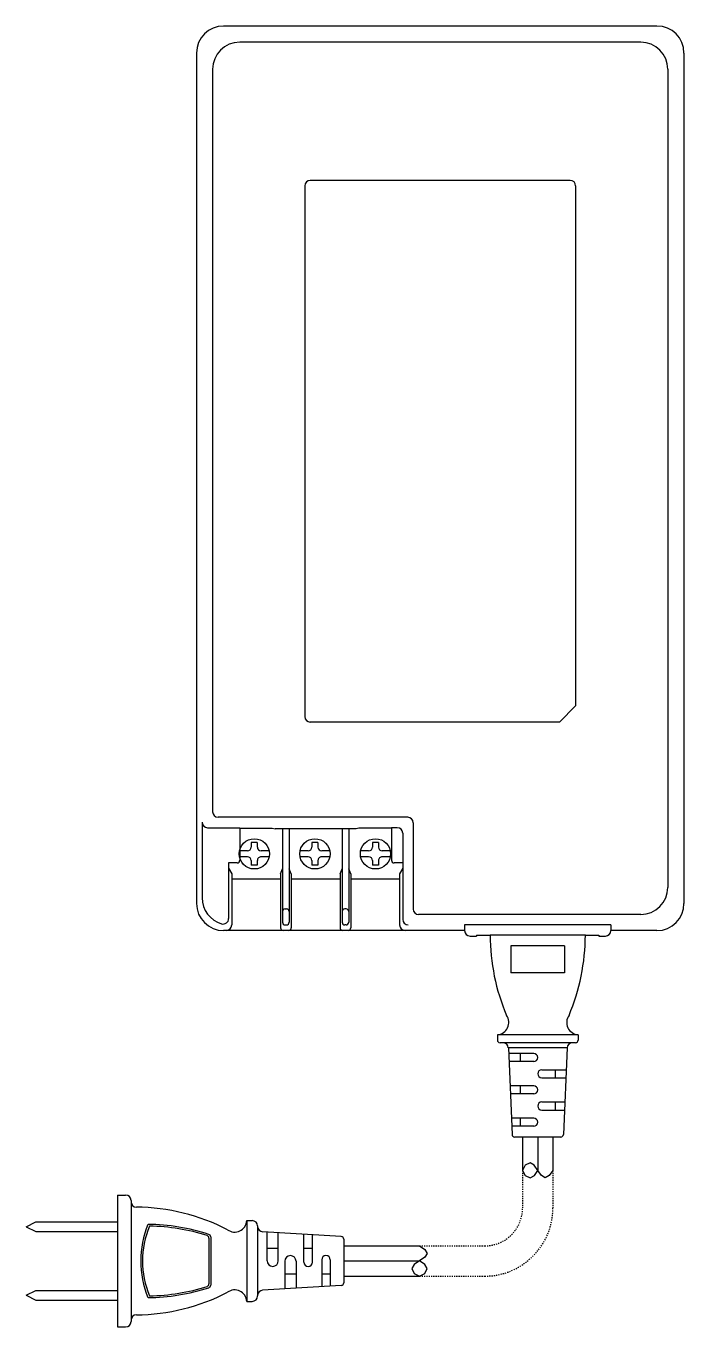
# Model space of a CAD drawing. Header units: millimetres. Extents: x 0 to 404, y 0 to 798.
import ezdxf

# ---------------------------------------------------------------- set-up
doc = ezdxf.new("R2010")
doc.units = ezdxf.units.MM
doc.linetypes.add('AI9-LTYPE3', pattern=[1.411111, 0.705556, -0.705556])
doc.layers.add('PV', color=7, linetype='Continuous')

# ---------------------------------------------------------------- blocks, each defined once
blk = doc.blocks.new('PS-2420S')
at = {"layer": 'PV', "color": 2, "linetype": 'Continuous'}
for p, q in [((417241.54, 62362.76), (416975.76, 62362.76)), ((416959.15, 62346.15), (416959.15, 61824.56)), ((417258.15, 62346.15), (417258.15, 61824.56)), ((417123.6, 61807.95), (416975.76, 61807.95)), ((417241.54, 61807.95), (417213.3, 61807.95)), ((417126.92, 61804.62), (417130.91, 61804.62)), ((417130.91, 61805.22), (417139.22, 61805.22)), ((417130.91, 61805.22), (417130.91, 61804.62)), ((417197.69, 61805.22), (417205.99, 61805.22)), ((417205.99, 61805.22), (417205.99, 61804.62)), ((417205.99, 61804.62), (417209.98, 61804.62))]:
    blk.add_line(p, q, dxfattribs=at)
at = {"layer": 'PV', "color": 3, "linetype": 'Continuous'}
for p, q in [((417231.66, 62352.88), (416985.65, 62352.88)), ((416969.04, 62336.26), (416969.04, 61880.79)), ((417248.27, 62336.26), (417248.27, 61834.44)), ((417025.6, 62264.75), (417025.6, 61939.18)), ((417188.38, 62268.07), (417028.92, 62268.07)), ((417191.71, 62264.75), (417191.71, 61945.82)), ((417191.71, 61945.82), (417181.74, 61935.85)), ((417181.74, 61935.85), (417028.92, 61935.85)), ((416962.64, 61874.39), (416962.64, 61828.05)), ((417088.72, 61877.47), (416972.36, 61877.47)), ((417092.05, 61874.14), (417092.05, 61821.15)), ((416965.96, 61871.07), (416985.73, 61871.07)), ((416985.73, 61871.07), (416985.73, 61851.14)), ((416985.73, 61870.87), (417005.66, 61870.87)), ((417005.66, 61870.87), (417007.32, 61870.29)), ((417057.16, 61870.29), (417007.32, 61870.29)), ((417011.92, 61870.29), (417011.92, 61813.1)), ((417016.02, 61870.29), (417016.02, 61813.1)), ((417048.47, 61870.29), (417048.47, 61813.1)), ((417052.56, 61870.29), (417052.56, 61813.1)), ((417058.82, 61870.87), (417057.16, 61870.29)), ((417078.75, 61870.87), (417058.82, 61870.87)), ((417082.33, 61871.07), (417078.75, 61871.07)), ((417078.75, 61871.07), (417078.75, 61851.14)), ((417085.65, 61867.75), (417085.65, 61814.76)), ((416990.42, 61856.88), (416985.32, 61856.88)), ((416996.46, 61861.99), (416992.75, 61861.99)), ((416992.75, 61861.99), (416992.75, 61859.2)), ((416996.46, 61861.99), (416996.46, 61859.2)), ((417003.9, 61856.88), (416998.79, 61856.88)), ((417027.59, 61856.88), (417022.48, 61856.88)), ((417033.63, 61861.99), (417029.91, 61861.99)), ((417029.91, 61861.99), (417029.91, 61859.2)), ((417033.63, 61861.99), (417033.63, 61859.2)), ((417041.06, 61856.88), (417035.95, 61856.88)), ((417064.75, 61856.88), (417059.64, 61856.88)), ((417070.79, 61861.99), (417067.08, 61861.99)), ((417067.08, 61861.99), (417067.08, 61859.2)), ((417070.79, 61861.99), (417070.79, 61859.2)), ((417078.22, 61856.88), (417073.11, 61856.88)), ((416978.83, 61849.48), (416978.83, 61815.3)), ((416984.07, 61849.48), (416978.83, 61849.48)), ((416990.42, 61853.16), (416985.32, 61853.16)), ((416992.75, 61850.84), (416992.75, 61848.05)), ((416996.46, 61848.05), (416992.75, 61848.05)), ((416996.46, 61850.84), (416996.46, 61848.05)), ((417003.9, 61853.16), (416998.79, 61853.16)), ((417027.59, 61853.16), (417022.48, 61853.16)), ((417029.91, 61850.84), (417029.91, 61848.05)), ((417033.63, 61848.05), (417029.91, 61848.05)), ((417033.63, 61850.84), (417033.63, 61848.05)), ((417041.06, 61853.16), (417035.95, 61853.16)), ((417064.75, 61853.16), (417059.64, 61853.16)), ((417067.08, 61850.84), (417067.08, 61848.05)), ((417070.79, 61848.05), (417067.08, 61848.05)), ((417070.79, 61850.84), (417070.79, 61848.05)), ((417078.22, 61853.16), (417073.11, 61853.16)), ((417085.65, 61849.48), (417080.41, 61849.48)), ((416978.83, 61846.15), (416980.75, 61842.8)), ((416980.75, 61842.8), (416980.75, 61811.39)), ((417010.65, 61839.54), (416980.75, 61839.54)), ((417010.65, 61842.8), (417011.92, 61845.75)), ((417010.65, 61842.8), (417010.65, 61809.73)), ((417017.29, 61842.8), (417016.02, 61845.75)), ((417017.29, 61842.8), (417017.29, 61809.73)), ((417047.19, 61839.54), (417017.29, 61839.54)), ((417047.19, 61842.8), (417048.47, 61845.75)), ((417047.19, 61842.8), (417047.19, 61809.73)), ((417053.84, 61842.8), (417052.56, 61845.75)), ((417053.84, 61842.8), (417053.84, 61809.73)), ((417083.74, 61839.54), (417053.84, 61839.54)), ((417085.65, 61846.15), (417083.74, 61842.8)), ((417083.74, 61842.8), (417083.74, 61811.39)), ((417013.58, 61821.24), (417014.35, 61821.24)), ((417050.9, 61821.24), (417050.13, 61821.24)), ((417231.66, 61817.83), (417095.37, 61817.83)), ((417012.31, 61808.07), (416977.42, 61808.07)), ((417013.58, 61811.44), (417014.35, 61811.44)), ((417048.85, 61808.07), (417015.63, 61808.07)), ((417050.9, 61811.44), (417050.13, 61811.44)), ((417087.06, 61808.07), (417052.17, 61808.07)), ((417213.3, 61811.52), (417123.6, 61811.52)), ((417123.6, 61811.52), (417123.6, 61807.95)), ((417213.3, 61811.52), (417213.3, 61807.95)), ((417159.16, 61681.34), (417159.16, 61660.88)), ((417168.45, 61681.34), (417168.45, 61660.62)), ((417177.74, 61681.34), (417177.74, 61660.88)), ((417049.48, 61614.59), (417095.93, 61614.59)), ((417049.48, 61605.3), (417096.19, 61605.3)), ((417049.48, 61596.01), (417095.93, 61596.01))]:
    blk.add_line(p, q, dxfattribs=at)
at = {"layer": 'PV', "color": 3}
for p, q in [((417197.69, 61805.22), (417139.22, 61805.22)), ((417151.93, 61798.61), (417151.93, 61782.1)), ((417184.97, 61798.61), (417151.93, 61798.61)), ((417184.97, 61798.61), (417184.97, 61782.1)), ((417184.97, 61782.1), (417151.93, 61782.1)), ((417193.23, 61744.11), (417143.68, 61744.11)), ((417191.58, 61739.15), (417145.33, 61739.15)), ((417186.49, 61735.99), (417150.42, 61735.99)), ((417165.97, 61732.55), (417150.57, 61732.55)), ((417157.72, 61732.55), (417157.72, 61727.59)), ((417168.45, 61730.07), (417168.45, 61730.07)), ((417165.97, 61727.59), (417150.78, 61727.59)), ((417168.45, 61720.16), (417168.45, 61720.16)), ((417170.93, 61722.64), (417185.91, 61722.64)), ((417179.19, 61722.64), (417179.19, 61717.68)), ((417165.97, 61712.73), (417151.42, 61712.73)), ((417157.72, 61712.73), (417157.72, 61707.77)), ((417170.93, 61717.68), (417185.7, 61717.68)), ((417165.97, 61707.77), (417151.63, 61707.77)), ((417168.45, 61710.25), (417168.45, 61710.25)), ((417168.45, 61700.34), (417168.45, 61700.34)), ((417170.93, 61702.82), (417185.06, 61702.82)), ((417170.93, 61697.86), (417184.85, 61697.86)), ((417179.19, 61702.82), (417179.19, 61697.86)), ((417165.97, 61692.91), (417152.26, 61692.91)), ((417165.97, 61687.95), (417152.48, 61687.95)), ((417157.72, 61692.91), (417157.72, 61687.95)), ((417168.45, 61690.43), (417168.45, 61690.43)), ((417160.75, 61664.07), (417159.16, 61660.88)), ((417163.81, 61665.53), (417160.75, 61664.07)), ((417166.33, 61664.07), (417163.81, 61665.53)), ((417168.45, 61660.88), (417166.33, 61664.07)), ((417159.16, 61660.88), (417160.73, 61657.69)), ((417160.73, 61657.69), (417163.81, 61656.23)), ((417163.81, 61656.23), (417166.38, 61657.69)), ((417166.38, 61657.69), (417168.45, 61660.88)), ((417170.72, 61657.69), (417168.45, 61660.88)), ((417173.1, 61656.23), (417170.72, 61657.69)), ((417175.44, 61657.69), (417173.1, 61656.23)), ((417177.74, 61660.88), (417175.44, 61657.69)), ((416910.73, 61645.77), (416915.69, 61645.77)), ((416910.73, 61645.77), (416910.73, 61564.83)), ((416918.99, 61642.46), (416918.99, 61568.95)), ((416918.99, 61642.46), (416918.99, 61641.65)), ((416854.58, 61626.28), (416860.52, 61629.25)), ((416854.58, 61626.28), (416860.52, 61623.3)), ((416860.52, 61629.25), (416910.73, 61629.25)), ((416990.02, 61630.07), (416990.02, 61580.52)), ((416990.02, 61630.07), (416993.32, 61630.07)), ((416996.62, 61626.77), (416996.62, 61626.57)), ((416996.62, 61626.57), (416996.62, 61584.03)), ((416860.52, 61623.3), (416910.73, 61623.3)), ((416966.81, 61619.35), (416966.81, 61591.25)), ((416967.88, 61620.08), (416967.88, 61590.51)), ((417047.93, 61620.26), (416999.72, 61623.27)), ((417002.4, 61605.46), (417002.4, 61623.11)), ((417009.34, 61605.46), (417009.34, 61622.67)), ((417025.03, 61604.64), (417025.03, 61621.69)), ((417030.32, 61604.64), (417030.32, 61621.36)), ((417049.48, 61618.61), (417049.48, 61591.98)), ((417002.4, 61613.23), (417009.34, 61613.23)), ((417016.77, 61608.6), (417016.77, 61608.6)), ((417025.03, 61613.23), (417030.32, 61613.23)), ((417038.58, 61608.6), (417038.58, 61608.6)), ((417095.93, 61614.59), (417099.13, 61612.28)), ((417099.13, 61612.28), (417100.58, 61609.94)), ((417100.58, 61609.94), (417099.13, 61607.57)), ((417005.87, 61601.99), (417005.87, 61601.99)), ((417013.31, 61605.13), (417013.31, 61588.17)), ((417020.24, 61605.13), (417020.24, 61588.61)), ((417027.68, 61601.99), (417027.68, 61601.99)), ((417035.93, 61605.96), (417035.93, 61589.59)), ((417041.22, 61605.96), (417041.22, 61589.92)), ((417092.74, 61603.17), (417091.29, 61600.65)), ((417091.29, 61600.65), (417092.74, 61597.6)), ((417095.93, 61605.3), (417092.74, 61603.17)), ((417099.13, 61607.57), (417095.93, 61605.3)), ((417099.13, 61603.23), (417095.93, 61605.3)), ((417100.58, 61600.65), (417099.13, 61603.23)), ((417099.13, 61597.58), (417100.58, 61600.65)), ((417013.31, 61597.37), (417020.24, 61597.37)), ((417035.93, 61597.37), (417041.22, 61597.37)), ((417092.74, 61597.6), (417095.93, 61596.01)), ((417095.93, 61596.01), (417099.13, 61597.58)), ((416854.58, 61584.32), (416860.52, 61587.29)), ((416854.58, 61584.32), (416860.52, 61581.35)), ((416860.52, 61587.29), (416910.73, 61587.29)), ((416996.62, 61583.83), (416996.62, 61584.03)), ((417047.93, 61590.34), (416999.72, 61587.32)), ((416860.52, 61581.35), (416910.73, 61581.35)), ((416990.02, 61580.52), (416993.32, 61580.52)), ((416996.62, 61583.83), (416996.62, 61583.83)), ((416918.99, 61568.95), (416918.99, 61568.13)), ((416910.73, 61564.83), (416915.69, 61564.83))]:
    blk.add_line(p, q, dxfattribs=at)
at = {"layer": 'PV', "color": 2}
for p, q in [((417143.68, 61744.11), (417143.68, 61740.8)), ((417193.23, 61744.11), (417193.23, 61740.8)), ((417150.42, 61735.99), (417152.69, 61682.92)), ((417186.49, 61735.99), (417184.21, 61682.92)), ((417182.56, 61681.34), (417154.34, 61681.34))]:
    blk.add_line(p, q, dxfattribs=at)
at = {"layer": 'PV', "color": 3, "linetype": 'AI9-LTYPE3'}
for p, q in [((417159.16, 61660.88), (417159.16, 61637.82)), ((417177.74, 61660.88), (417177.74, 61637.82)), ((417095.93, 61614.59), (417135.93, 61614.59)), ((417095.93, 61596.01), (417135.93, 61596.01))]:
    blk.add_line(p, q, dxfattribs=at)
at = {"layer": 'PV', "color": 3, "linetype": 'Continuous'}
for centre in [(416994.61, 61855.02), (417031.77, 61855.02), (417068.93, 61855.02)]:
    blk.add_circle(centre, 9.29, dxfattribs=at)
at = {"layer": 'PV', "color": 2, "linetype": 'Continuous'}
for centre, radius, start, end in [((416975.76, 62346.15), 16.61, 90, 180), ((417241.54, 62346.15), 16.61, 0, 90), ((416975.76, 61824.56), 16.61, 180, 270), ((417241.54, 61824.56), 16.61, 270, 0), ((417126.92, 61807.95), 3.32, 180, 270), ((417209.98, 61807.95), 3.32, 270, 0)]:
    blk.add_arc(centre, radius, start, end, dxfattribs=at)
at = {"layer": 'PV', "color": 3, "linetype": 'Continuous'}
for centre, radius, start, end in [((416985.65, 62336.26), 16.61, 90, 180), ((417231.66, 62336.26), 16.61, 0, 90), ((417028.92, 62264.75), 3.32, 90, 180), ((417188.38, 62264.75), 3.32, 0, 90), ((417028.92, 61939.18), 3.32, 180, 270), ((416972.36, 61880.79), 3.32, 180, 270), ((416965.96, 61874.39), 3.32, 180, 270), ((417088.72, 61874.14), 3.32, 0, 90), ((417082.33, 61867.75), 3.32, 0, 90), ((416990.42, 61859.2), 2.32, 270, 0), ((416998.79, 61859.2), 2.32, 180, 270), ((417027.59, 61859.2), 2.32, 270, 0), ((417035.95, 61859.2), 2.32, 180, 270), ((417064.75, 61859.2), 2.32, 270, 0), ((417073.11, 61859.2), 2.32, 180, 270), ((416984.07, 61851.14), 1.66, 270, 0), ((416990.42, 61850.84), 2.32, 0, 89.9998), ((416998.79, 61850.84), 2.32, 89.9998, 180), ((417027.59, 61850.84), 2.32, 0, 89.9998), ((417035.95, 61850.84), 2.32, 89.9998, 180), ((417064.75, 61850.84), 2.32, 0, 89.9998), ((417073.11, 61850.84), 2.32, 89.9998, 180), ((417080.41, 61851.14), 1.66, 180, 270), ((417231.66, 61834.44), 16.61, 270, 0), ((416979.25, 61828.05), 16.61, 180, 253.64505), ((417013.58, 61819.58), 1.66, 90, 180), ((417014.35, 61819.58), 1.66, 0, 90), ((417050.13, 61819.58), 1.66, 90, 180), ((417050.9, 61819.58), 1.66, 0, 90), ((417095.37, 61821.15), 3.32, 180, 270), ((416975.51, 61815.3), 3.32, 253.64516, 0), ((416977.42, 61811.39), 3.32, 270, 0), ((417012.31, 61809.73), 1.66, 180, 270), ((417013.58, 61813.1), 1.66, 180, 270), ((417014.35, 61813.1), 1.66, 270, 0), ((417015.63, 61809.73), 1.66, 270, 0), ((417048.85, 61809.73), 1.66, 180, 270), ((417050.13, 61813.1), 1.66, 180, 270), ((417050.9, 61813.1), 1.66, 270, 0), ((417052.17, 61809.73), 1.66, 270, 0), ((417087.06, 61811.39), 3.32, 180, 270), ((417088.97, 61814.76), 3.32, 180, 270)]:
    blk.add_arc(centre, radius, start, end, dxfattribs=at)
at = {"layer": 'PV', "color": 2}
for centre, radius, start, end in [((417268.8, 61805.99), 129.59, 180.34019, 202.72332), ((417068.1, 61805.99), 129.59, 337.27668, 359.65981), ((417143.26, 61751.54), 7.44, 273.17983, 36.17168), ((417193.64, 61751.54), 7.44, 143.82832, 266.82017), ((417145.33, 61740.8), 1.65, 180, 270), ((417147.12, 61735.85), 3.3, 2.45403, 90), ((417189.79, 61735.85), 3.3, 90, 177.54597), ((417191.58, 61740.8), 1.65, 270, 0), ((417154.34, 61682.99), 1.65, 182.45403, 270), ((417182.56, 61682.99), 1.65, 270, 357.54597)]:
    blk.add_arc(centre, radius, start, end, dxfattribs=at)
at = {"layer": 'PV', "color": 3}
for centre, radius, start, end in [((417165.97, 61730.07), 2.48, 0, 90), ((417165.97, 61730.07), 2.48, 270, 0), ((417170.93, 61720.16), 2.48, 90, 180), ((417170.93, 61720.16), 2.48, 180, 270), ((417165.97, 61710.25), 2.48, 0, 90), ((417165.97, 61710.25), 2.48, 270, 0), ((417170.93, 61700.34), 2.48, 90, 180), ((417170.93, 61700.34), 2.48, 180, 270), ((417165.97, 61690.43), 2.48, 0, 90), ((417165.97, 61690.43), 2.48, 270, 0), ((416915.69, 61642.46), 3.3, 0, 90), ((416922.3, 61641.65), 3.3, 180, 269.45567), ((416921.08, 61513.87), 124.48, 62.69266, 89.45567), ((416983.74, 61605.3), 58.8, 157.54222, 202.45778), ((416981.88, 61605.3), 55.86, 157.54222, 202.45778), ((416928.22, 61503.28), 124.48, 71.97102, 89.45567), ((416929.13, 61508.39), 118.26, 71.97102, 89.45567), ((416982.58, 61630.49), 7.44, 233.82832, 356.82017), ((416993.32, 61626.77), 3.3, 0, 90), ((416999.93, 61626.57), 3.3, 180, 266.42367), ((416965.24, 61619.35), 1.57, 0, 71.97102), ((416966.23, 61620.08), 1.65, 0, 71.97102), ((417047.83, 61618.61), 1.65, 0, 86.42367), ((417016.77, 61605.13), 3.47, 90, 180), ((417016.77, 61605.13), 3.47, 0, 90), ((417038.58, 61605.96), 2.64, 90, 180), ((417038.58, 61605.96), 2.64, 0, 90), ((417005.87, 61605.46), 3.47, 180, 270), ((417005.87, 61605.46), 3.47, 270, 0), ((417027.68, 61604.64), 2.64, 180, 270), ((417027.68, 61604.64), 2.64, 270, 0), ((417047.83, 61591.98), 1.65, 273.57633, 0), ((416921.08, 61696.73), 124.48, 270.54433, 297.30734), ((416928.22, 61707.31), 124.48, 270.54433, 288.02898), ((416929.13, 61702.21), 118.26, 270.54433, 288.02898), ((416965.24, 61591.25), 1.57, 288.02898, 0), ((416966.23, 61590.51), 1.65, 288.02898, 0), ((416982.58, 61580.11), 7.44, 3.17983, 126.17168), ((416999.93, 61584.03), 3.3, 93.57633, 180), ((416993.32, 61583.83), 3.3, 270, 0), ((416915.69, 61568.13), 3.3, 270, 0), ((416922.3, 61568.95), 3.3, 90.54433, 180)]:
    blk.add_arc(centre, radius, start, end, dxfattribs=at)
at = {"layer": 'PV', "color": 3, "linetype": 'AI9-LTYPE3'}
for radius in [41.81, 23.23]:
    blk.add_arc((417135.93, 61637.82), radius, 270, 0, dxfattribs=at)

msp = doc.modelspace()

# ---------------------------------------------------------------- block references
msp.add_blockref('PS-2420S', (-416854.58, -61564.83))

doc.saveas('drawing.dxf')
